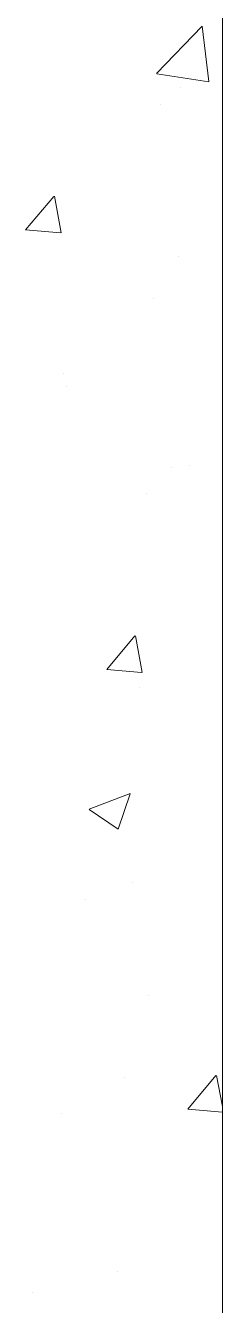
# Model space of a CAD drawing. Header units: millimetres. Extents: x 470010 to 1231400, y -134005 to 421770.
# Drawn here: x 672888 to 672974, y -16275 to -15719 of the extents above; entities that cross this region are included whole.
import ezdxf
from ezdxf.enums import TextEntityAlignment as Align

# ---------------------------------------------------------------- set-up
doc = ezdxf.new("R2010")
doc.units = ezdxf.units.MM
doc.layers.get('Defpoints').update_dxf_attribs({"color": 140})
doc.layers.add('АР_Стены ПЕНОблок', color=52, linetype='Continuous', lineweight=20)
doc.layers.add('АР_Штриховка', color=8, linetype='Continuous', lineweight=0)
doc.styles.add('style1', font='ARIALN.TTF')

# ---------------------------------------------------------------- blocks, each defined once
blk = doc.blocks.new('A$C9108343f')
at = {"layer": 'АР_Стены ПЕНОблок', "color": 18, "linetype": 'Continuous', "lineweight": 20, "true_color": 0x000000}
blk.add_line((7254.96, 21355), (7254.96, 97555), dxfattribs=at)
at = {"layer": 'АР_Штриховка', "color": 18, "linetype": 'Continuous', "lineweight": 0, "true_color": 0x000000}
for p, q in [((7226.36, 84626.67), (7246.15, 84647.29)), ((7249.03, 84623.17), (7246.22, 84647.3)), ((7226.42, 84626.55), (7249.01, 84623.04)), ((7236.63, 84620.44), (7236.63, 84620.44)), ((7228.08, 84613.27), (7228.08, 84613.27)), ((7169.44, 84558.72), (7181.69, 84573.31)), ((7184.9, 84557.43), (7181.96, 84573.35)), ((7169.44, 84558.71), (7184.62, 84557.38)), ((7236.03, 84547.3), (7236.03, 84547.3)), ((7224.99, 84528.72), (7224.99, 84528.72)), ((7185.99, 84496.16), (7185.99, 84496.16)), ((7187.17, 84490.65), (7187.17, 84490.65)), ((7232.8, 84455.49), (7232.8, 84455.49)), ((7240.72, 84456.53), (7240.72, 84456.53)), ((7221.9, 84444.16), (7221.9, 84444.16)), ((7204.68, 84367.66), (7216.93, 84382.25)), ((7220.14, 84366.38), (7217.21, 84382.3)), ((7204.68, 84367.65), (7219.87, 84366.33)), ((7218.81, 84359.61), (7218.81, 84359.61)), ((7197.09, 84306.98), (7214.87, 84313.81)), ((7209.66, 84298.3), (7214.81, 84313.64)), ((7197.01, 84306.82), (7209.65, 84298.3)), ((7215.72, 84275.05), (7215.72, 84275.05)), ((7195.36, 84267.8), (7195.36, 84267.8)), ((7222.76, 84226.02), (7222.76, 84226.02)), ((7212.63, 84190.5), (7212.63, 84190.5)), ((7239.93, 84176.6), (7252.17, 84191.19)), ((7254.96, 84177.64), (7252.45, 84191.24)), ((7239.93, 84176.6), (7254.96, 84175.28)), ((7185.24, 84174.52), (7185.24, 84174.52)), ((7209.54, 84105.94), (7209.54, 84105.94)), ((7172.23, 84096.91), (7172.23, 84096.91))]:
    blk.add_line(p, q, dxfattribs=at)
at = {"layer": 'Defpoints', "color": 18, "true_color": 0x000000, "style": 'style1'}
for p in [(143949.34, 316089.12), (143974.98, 281639.5), (143890.4, 273244.71), (143839.99, 264276.81), (143967.75, 254892.38), (12251.96, 104178.14), (12382.58, 96023.14)]:
    blk.add_attdef('АР-ПОМЕЩЕНИЕ:НАИМЕНОВАНИЕ', text='', height=100, dxfattribs=at).set_placement(p, align=Align.MIDDLE)
at = {"layer": 'Defpoints', "color": 18, "true_color": 0x000000, "style": 'style1', "flags": 8}
for p in [(143951.3, 279099.09), (143848.34, 269251.11), (143875.33, 260094.25), (144049.74, 250824.7), (163419.28, 238153.36), (155897.46, 237965.97), (183037.2, 237965.97), (143342.94, 237876.19)]:
    blk.add_attdef('АР-ПОМЕЩЕНИЕ:НАИМЕНОВАНИЕ', text='', height=100, dxfattribs=at).set_placement(p, align=Align.MIDDLE)

msp = doc.modelspace()

# ---------------------------------------------------------------- linework, layer by layer
at = {"layer": 'АР_Стены ПЕНОблок', "color": 18, "linetype": 'Continuous', "lineweight": 20, "true_color": 0x000000}
msp.add_line((672973.57, -79011.242), (672973.57, -2811.242), dxfattribs=at)
at = {"layer": 'АР_Штриховка', "color": 18, "linetype": 'Continuous', "lineweight": 0, "true_color": 0x000000}
for p, q in [((672944.975, -15739.573), (672964.758, -15718.954)), ((672967.643, -15743.068), (672964.836, -15718.945)), ((672945.032, -15739.696), (672967.622, -15743.199)), ((672888.054, -15807.527), (672900.299, -15792.934)), ((672903.512, -15808.809), (672900.575, -15792.888)), ((672888.053, -15807.532), (672903.235, -15808.86)), ((672923.297, -15998.584), (672935.542, -15983.991)), ((672938.755, -15999.866), (672935.818, -15983.944)), ((672923.297, -15998.588), (672938.479, -15999.917)), ((672915.698, -16059.26), (672933.483, -16052.434)), ((672928.276, -16067.947), (672933.426, -16052.598)), ((672915.626, -16059.42), (672928.26, -16067.942)), ((672958.541, -16189.641), (672970.786, -16175.048)), ((672973.57, -16188.602), (672971.061, -16175.001)), ((672958.54, -16189.645), (672973.57, -16190.96))]:
    msp.add_line(p, q, dxfattribs=at)

# ---------------------------------------------------------------- block references
msp.add_blockref('A$C9108343f', (665718.612, -100366.242))

doc.saveas('drawing.dxf')
